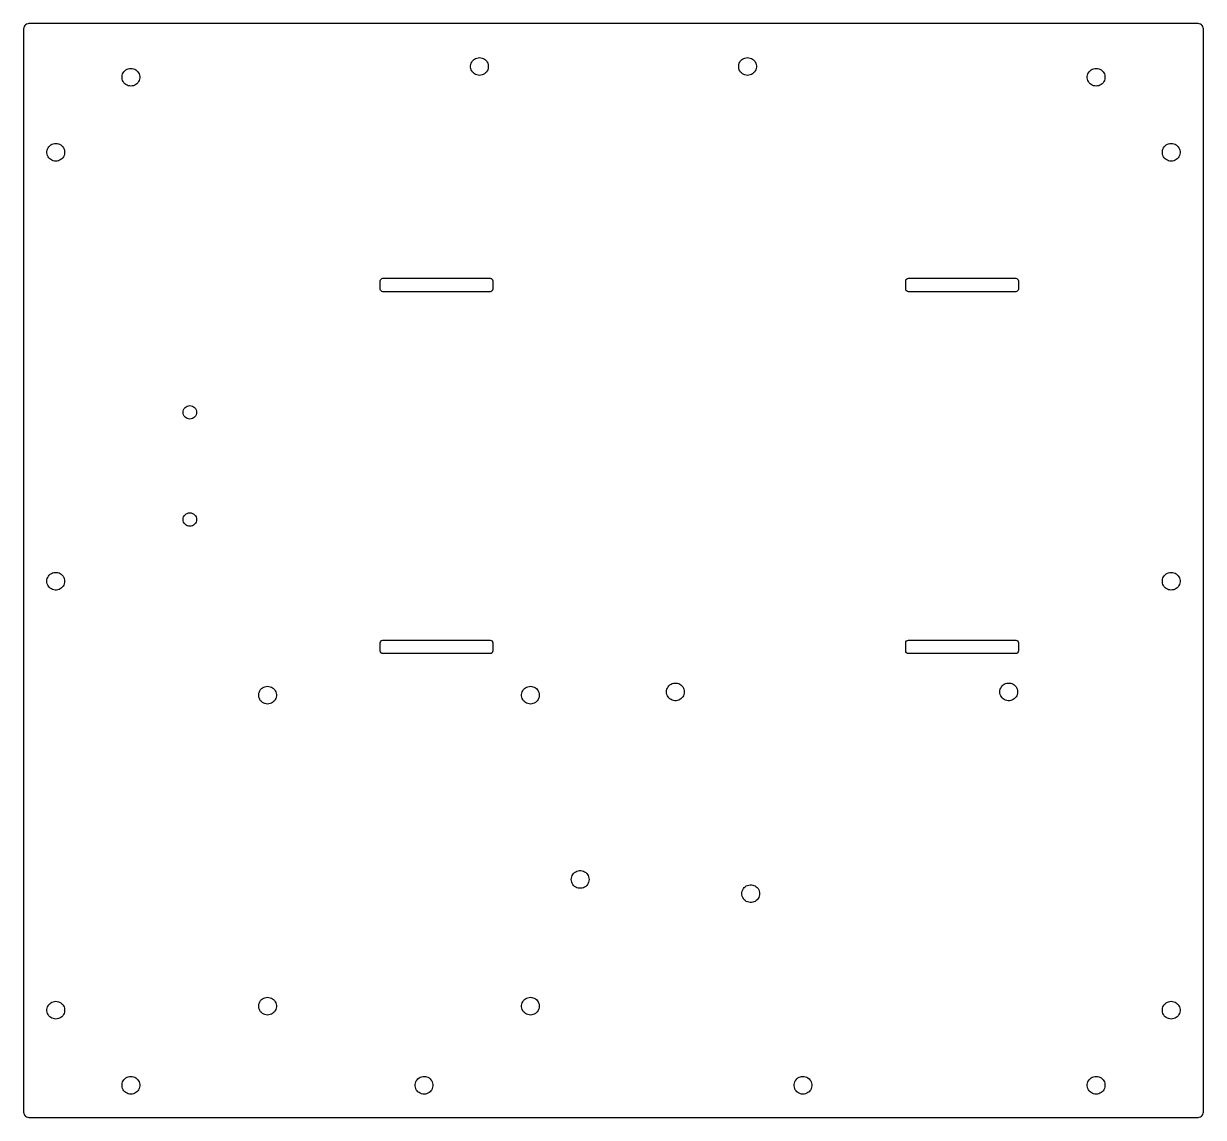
# Model space of a CAD drawing. Header units: metres. Extents: x -110 to 110, y -102 to 102.
import ezdxf

# ---------------------------------------------------------------- set-up
doc = ezdxf.new("R2010")
doc.units = ezdxf.units.M

msp = doc.modelspace()

# ---------------------------------------------------------------- linework, layer by layer
for p, q in [((-109.975, 101.223), (-110, 101)), ((-109.901, 101.434), (-109.975, 101.223)), ((-109.782, 101.623), (-109.901, 101.434)), ((-109.623, 101.782), (-109.782, 101.623)), ((-109.434, 101.901), (-109.623, 101.782)), ((-109.223, 101.975), (-109.434, 101.901)), ((-109, 102), (-109.223, 101.975)), ((109, 102), (-109, 102)), ((109.223, 101.975), (109, 102)), ((109.434, 101.901), (109.223, 101.975)), ((109.623, 101.782), (109.434, 101.901)), ((109.782, 101.623), (109.623, 101.782)), ((109.901, 101.434), (109.782, 101.623)), ((109.975, 101.223), (109.901, 101.434)), ((110, 101), (109.975, 101.223)), ((-110, 101), (-110, -101)), ((110, -101), (110, 101)), ((-26.6131, 94.3682), (-26.5403, 94.6045)), ((-26.5403, 94.6045), (-26.433, 94.8273)), ((-26.433, 94.8273), (-26.2936, 95.0316)), ((-26.2936, 95.0316), (-26.1254, 95.2129)), ((-26.1254, 95.2129), (-25.9321, 95.3671)), ((-25.9321, 95.3671), (-25.7179, 95.4908)), ((-25.7179, 95.4908), (-25.4877, 95.5811)), ((-25.4877, 95.5811), (-25.2466, 95.6361)), ((-25.2466, 95.6361), (-25, 95.6546)), ((-25, 95.6546), (-24.7534, 95.6361)), ((-24.7534, 95.6361), (-24.5123, 95.5811)), ((-24.5123, 95.5811), (-24.2821, 95.4908)), ((-24.2821, 95.4908), (-24.0679, 95.3671)), ((-24.0679, 95.3671), (-23.8746, 95.2129)), ((-23.8746, 95.2129), (-23.7064, 95.0316)), ((-23.7064, 95.0316), (-23.5671, 94.8273)), ((-23.5671, 94.8273), (-23.4598, 94.6045)), ((-23.4598, 94.6045), (-23.3869, 94.3682)), ((23.3869, 94.3682), (23.4597, 94.6045)), ((23.4597, 94.6045), (23.567, 94.8273)), ((23.567, 94.8273), (23.7064, 95.0316)), ((23.7064, 95.0316), (23.8746, 95.2129)), ((23.8746, 95.2129), (24.0679, 95.3671)), ((24.0679, 95.3671), (24.2821, 95.4908)), ((24.2821, 95.4908), (24.5123, 95.5811)), ((24.5123, 95.5811), (24.7534, 95.6361)), ((24.7534, 95.6361), (25, 95.6546)), ((25, 95.6546), (25.2466, 95.6361)), ((25.2466, 95.6361), (25.4877, 95.5811)), ((25.4877, 95.5811), (25.7179, 95.4908)), ((25.7179, 95.4908), (25.9321, 95.3671)), ((25.9321, 95.3671), (26.1254, 95.2129)), ((26.1254, 95.2129), (26.2936, 95.0316)), ((26.2936, 95.0316), (26.4329, 94.8273)), ((26.4329, 94.8273), (26.5402, 94.6045)), ((26.5402, 94.6045), (26.6131, 94.3682)), ((-91.6131, 92.3682), (-91.5403, 92.6045)), ((-91.5403, 92.6045), (-91.433, 92.8273)), ((-91.433, 92.8273), (-91.2936, 93.0316)), ((-91.2936, 93.0316), (-91.1254, 93.2129)), ((-91.1254, 93.2129), (-90.9321, 93.3671)), ((-90.9321, 93.3671), (-90.7179, 93.4908)), ((-90.7179, 93.4908), (-90.4877, 93.5811)), ((-90.4877, 93.5811), (-90.2466, 93.6361)), ((-90.2466, 93.6361), (-90, 93.6546)), ((-90, 93.6546), (-89.7534, 93.6361)), ((-89.7534, 93.6361), (-89.5123, 93.5811)), ((-89.5123, 93.5811), (-89.2821, 93.4908)), ((-89.2821, 93.4908), (-89.0679, 93.3671)), ((-89.0679, 93.3671), (-88.8746, 93.2129)), ((-88.8746, 93.2129), (-88.7064, 93.0316)), ((-88.7064, 93.0316), (-88.5671, 92.8273)), ((-88.5671, 92.8273), (-88.4598, 92.6045)), ((-88.4598, 92.6045), (-88.3869, 92.3682)), ((-26.65, 94.1236), (-26.6131, 94.3682)), ((-26.65, 93.8763), (-26.65, 94.1236)), ((-26.6131, 93.6318), (-26.65, 93.8763)), ((-26.5403, 93.3955), (-26.6131, 93.6318)), ((-26.433, 93.1727), (-26.5403, 93.3955)), ((-26.2936, 92.9684), (-26.433, 93.1727)), ((-26.1254, 92.7871), (-26.2936, 92.9684)), ((-25.9321, 92.6329), (-26.1254, 92.7871)), ((-25.7179, 92.5092), (-25.9321, 92.6329)), ((-25.4877, 92.4189), (-25.7179, 92.5092)), ((-25.2466, 92.3638), (-25.4877, 92.4189)), ((-24.5123, 92.4189), (-24.7534, 92.3638)), ((-24.2821, 92.5092), (-24.5123, 92.4189)), ((-24.0679, 92.6329), (-24.2821, 92.5092)), ((-23.8746, 92.7871), (-24.0679, 92.6329)), ((-23.7064, 92.9684), (-23.8746, 92.7871)), ((-23.5671, 93.1727), (-23.7064, 92.9684)), ((-23.4598, 93.3955), (-23.5671, 93.1727)), ((-23.3869, 93.6318), (-23.4598, 93.3955)), ((-23.3869, 94.3682), (-23.35, 94.1236)), ((-23.35, 93.8763), (-23.3869, 93.6318)), ((-23.35, 94.1236), (-23.35, 93.8763)), ((23.35, 94.1236), (23.3869, 94.3682)), ((23.35, 93.8763), (23.35, 94.1236)), ((23.3869, 93.6318), (23.35, 93.8763)), ((23.4597, 93.3955), (23.3869, 93.6318)), ((23.567, 93.1727), (23.4597, 93.3955)), ((23.7064, 92.9684), (23.567, 93.1727)), ((23.8746, 92.7871), (23.7064, 92.9684)), ((24.0679, 92.6329), (23.8746, 92.7871)), ((24.2821, 92.5092), (24.0679, 92.6329)), ((24.5123, 92.4189), (24.2821, 92.5092)), ((24.7534, 92.3638), (24.5123, 92.4189)), ((25.4877, 92.4189), (25.2466, 92.3638)), ((25.7179, 92.5092), (25.4877, 92.4189)), ((25.9321, 92.6329), (25.7179, 92.5092)), ((26.1254, 92.7871), (25.9321, 92.6329)), ((26.2936, 92.9684), (26.1254, 92.7871)), ((26.4329, 93.1727), (26.2936, 92.9684)), ((26.5402, 93.3955), (26.4329, 93.1727)), ((26.6131, 93.6318), (26.5402, 93.3955)), ((26.6131, 94.3682), (26.65, 94.1236)), ((26.65, 93.8763), (26.6131, 93.6318)), ((26.65, 94.1236), (26.65, 93.8763)), ((88.3869, 92.3682), (88.4597, 92.6045)), ((88.4597, 92.6045), (88.567, 92.8273)), ((88.567, 92.8273), (88.7064, 93.0316)), ((88.7064, 93.0316), (88.8746, 93.2129)), ((88.8746, 93.2129), (89.0679, 93.3671)), ((89.0679, 93.3671), (89.2821, 93.4908)), ((89.2821, 93.4908), (89.5123, 93.5811)), ((89.5123, 93.5811), (89.7534, 93.6361)), ((89.7534, 93.6361), (90, 93.6546)), ((90, 93.6546), (90.2466, 93.6361)), ((90.2466, 93.6361), (90.4877, 93.5811)), ((90.4877, 93.5811), (90.7179, 93.4908)), ((90.7179, 93.4908), (90.9321, 93.3671)), ((90.9321, 93.3671), (91.1254, 93.2129)), ((91.1254, 93.2129), (91.2936, 93.0316)), ((91.2936, 93.0316), (91.4329, 92.8273)), ((91.4329, 92.8273), (91.5402, 92.6045)), ((91.5402, 92.6045), (91.6131, 92.3682)), ((-91.65, 92.1236), (-91.6131, 92.3682)), ((-91.65, 91.8763), (-91.65, 92.1236)), ((-91.6131, 91.6318), (-91.65, 91.8763)), ((-91.5403, 91.3955), (-91.6131, 91.6318)), ((-91.433, 91.1727), (-91.5403, 91.3955)), ((-91.2936, 90.9684), (-91.433, 91.1727)), ((-91.1254, 90.7871), (-91.2936, 90.9684)), ((-90.9321, 90.6329), (-91.1254, 90.7871)), ((-90.7179, 90.5092), (-90.9321, 90.6329)), ((-90.4877, 90.4189), (-90.7179, 90.5092)), ((-90.2466, 90.3638), (-90.4877, 90.4189)), ((-90, 90.3454), (-90.2466, 90.3638)), ((-89.7534, 90.3638), (-90, 90.3454)), ((-89.5123, 90.4189), (-89.7534, 90.3638)), ((-89.2821, 90.5092), (-89.5123, 90.4189)), ((-89.0679, 90.6329), (-89.2821, 90.5092)), ((-88.8746, 90.7871), (-89.0679, 90.6329)), ((-88.7064, 90.9684), (-88.8746, 90.7871)), ((-88.5671, 91.1727), (-88.7064, 90.9684)), ((-88.4598, 91.3955), (-88.5671, 91.1727)), ((-88.3869, 91.6318), (-88.4598, 91.3955)), ((-88.3869, 92.3682), (-88.35, 92.1236)), ((-88.35, 91.8763), (-88.3869, 91.6318)), ((-88.35, 92.1236), (-88.35, 91.8763)), ((-25, 92.3454), (-25.2466, 92.3638)), ((-24.7534, 92.3638), (-25, 92.3454)), ((25, 92.3454), (24.7534, 92.3638)), ((25.2466, 92.3638), (25, 92.3454)), ((88.35, 92.1236), (88.3869, 92.3682)), ((88.35, 91.8763), (88.35, 92.1236)), ((88.3869, 91.6318), (88.35, 91.8763)), ((88.4597, 91.3955), (88.3869, 91.6318)), ((88.567, 91.1727), (88.4597, 91.3955)), ((88.7064, 90.9684), (88.567, 91.1727)), ((88.8746, 90.7871), (88.7064, 90.9684)), ((89.0679, 90.6329), (88.8746, 90.7871)), ((89.2821, 90.5092), (89.0679, 90.6329)), ((89.5123, 90.4189), (89.2821, 90.5092)), ((89.7534, 90.3638), (89.5123, 90.4189)), ((90, 90.3454), (89.7534, 90.3638)), ((90.2466, 90.3638), (90, 90.3454)), ((90.4877, 90.4189), (90.2466, 90.3638)), ((90.7179, 90.5092), (90.4877, 90.4189)), ((90.9321, 90.6329), (90.7179, 90.5092)), ((91.1254, 90.7871), (90.9321, 90.6329)), ((91.2936, 90.9684), (91.1254, 90.7871)), ((91.4329, 91.1727), (91.2936, 90.9684)), ((91.5402, 91.3955), (91.4329, 91.1727)), ((91.6131, 91.6318), (91.5402, 91.3955)), ((91.6131, 92.3682), (91.65, 92.1236)), ((91.65, 91.8763), (91.6131, 91.6318)), ((91.65, 92.1236), (91.65, 91.8763)), ((-105.294, 79.0316), (-105.125, 79.2129)), ((-105.125, 79.2129), (-104.932, 79.3671)), ((-104.932, 79.3671), (-104.718, 79.4908)), ((-104.718, 79.4908), (-104.488, 79.5811)), ((-104.488, 79.5811), (-104.247, 79.6361)), ((-104.247, 79.6361), (-104, 79.6546)), ((-104, 79.6546), (-103.753, 79.6361)), ((-103.753, 79.6361), (-103.512, 79.5811)), ((-103.512, 79.5811), (-103.282, 79.4908)), ((-103.282, 79.4908), (-103.068, 79.3671)), ((-103.068, 79.3671), (-102.875, 79.2129)), ((-102.875, 79.2129), (-102.706, 79.0316)), ((102.706, 79.0316), (102.875, 79.2129)), ((102.875, 79.2129), (103.068, 79.3671)), ((103.068, 79.3671), (103.282, 79.4908)), ((103.282, 79.4908), (103.512, 79.5811)), ((103.512, 79.5811), (103.753, 79.6361)), ((103.753, 79.6361), (104, 79.6546)), ((104, 79.6546), (104.247, 79.6361)), ((104.247, 79.6361), (104.488, 79.5811)), ((104.488, 79.5811), (104.718, 79.4908)), ((104.718, 79.4908), (104.932, 79.3671)), ((104.932, 79.3671), (105.125, 79.2129)), ((105.125, 79.2129), (105.294, 79.0316)), ((-105.65, 78.1236), (-105.613, 78.3682)), ((-105.65, 77.8763), (-105.65, 78.1236)), ((-105.613, 77.6318), (-105.65, 77.8763)), ((-105.613, 78.3682), (-105.54, 78.6045)), ((-105.54, 77.3955), (-105.613, 77.6318)), ((-105.54, 78.6045), (-105.433, 78.8273)), ((-105.433, 77.1727), (-105.54, 77.3955)), ((-105.433, 78.8273), (-105.294, 79.0316)), ((-105.294, 76.9684), (-105.433, 77.1727)), ((-102.706, 79.0316), (-102.567, 78.8273)), ((-102.567, 77.1727), (-102.706, 76.9684)), ((-102.567, 78.8273), (-102.46, 78.6045)), ((-102.46, 77.3955), (-102.567, 77.1727)), ((-102.46, 78.6045), (-102.387, 78.3682)), ((-102.387, 77.6318), (-102.46, 77.3955)), ((-102.387, 78.3682), (-102.35, 78.1236)), ((-102.35, 77.8763), (-102.387, 77.6318)), ((-102.35, 78.1236), (-102.35, 77.8763)), ((102.35, 78.1236), (102.387, 78.3682)), ((102.35, 77.8763), (102.35, 78.1236)), ((102.387, 77.6318), (102.35, 77.8763)), ((102.387, 78.3682), (102.46, 78.6045)), ((102.46, 77.3955), (102.387, 77.6318)), ((102.46, 78.6045), (102.567, 78.8273)), ((102.567, 77.1727), (102.46, 77.3955)), ((102.567, 78.8273), (102.706, 79.0316)), ((102.706, 76.9684), (102.567, 77.1727)), ((105.294, 79.0316), (105.433, 78.8273)), ((105.433, 77.1727), (105.294, 76.9684)), ((105.433, 78.8273), (105.54, 78.6045)), ((105.54, 77.3955), (105.433, 77.1727)), ((105.54, 78.6045), (105.613, 78.3682)), ((105.613, 77.6318), (105.54, 77.3955)), ((105.613, 78.3682), (105.65, 78.1236)), ((105.65, 77.8763), (105.613, 77.6318)), ((105.65, 78.1236), (105.65, 77.8763)), ((-105.125, 76.7871), (-105.294, 76.9684)), ((-104.932, 76.6329), (-105.125, 76.7871)), ((-104.718, 76.5092), (-104.932, 76.6329)), ((-104.488, 76.4189), (-104.718, 76.5092)), ((-104.247, 76.3638), (-104.488, 76.4189)), ((-104, 76.3454), (-104.247, 76.3638)), ((-103.753, 76.3638), (-104, 76.3454)), ((-103.512, 76.4189), (-103.753, 76.3638)), ((-103.282, 76.5092), (-103.512, 76.4189)), ((-103.068, 76.6329), (-103.282, 76.5092)), ((-102.875, 76.7871), (-103.068, 76.6329)), ((-102.706, 76.9684), (-102.875, 76.7871)), ((102.875, 76.7871), (102.706, 76.9684)), ((103.068, 76.6329), (102.875, 76.7871)), ((103.282, 76.5092), (103.068, 76.6329)), ((103.512, 76.4189), (103.282, 76.5092)), ((103.753, 76.3638), (103.512, 76.4189)), ((104, 76.3454), (103.753, 76.3638)), ((104.247, 76.3638), (104, 76.3454)), ((104.488, 76.4189), (104.247, 76.3638)), ((104.718, 76.5092), (104.488, 76.4189)), ((104.932, 76.6329), (104.718, 76.5092)), ((105.125, 76.7871), (104.932, 76.6329)), ((105.294, 76.9684), (105.125, 76.7871)), ((-43.5, 54), (-43.4619, 54.1913)), ((-43.5, 52.5), (-43.5, 54)), ((-43.4619, 54.1913), (-43.3535, 54.3535)), ((-43.3535, 54.3535), (-43.1913, 54.4619)), ((-43.1913, 54.4619), (-43, 54.5)), ((-43, 54.5), (-23, 54.5)), ((-23, 54.5), (-22.8087, 54.4619)), ((-22.8087, 54.4619), (-22.6465, 54.3535)), ((-22.6465, 54.3535), (-22.5381, 54.1913)), ((-22.5381, 54.1913), (-22.5, 54)), ((-22.5, 54), (-22.5, 52.5)), ((54.5, 54), (54.5381, 54.1913)), ((54.5, 52.5), (54.5, 54)), ((54.5381, 54.1913), (54.6465, 54.3535)), ((54.6465, 54.3535), (54.8087, 54.4619)), ((54.8087, 54.4619), (55, 54.5)), ((55, 54.5), (75, 54.5)), ((75, 54.5), (75.1913, 54.4619)), ((75.1913, 54.4619), (75.3535, 54.3535)), ((75.3535, 54.3535), (75.4619, 54.1913)), ((75.4619, 54.1913), (75.5, 54)), ((75.5, 54), (75.5, 52.5)), ((-43.4619, 52.3087), (-43.5, 52.5)), ((-43.3535, 52.1465), (-43.4619, 52.3087)), ((-43.1913, 52.0381), (-43.3535, 52.1465)), ((-43, 52), (-43.1913, 52.0381)), ((-23, 52), (-43, 52)), ((-22.8087, 52.0381), (-23, 52)), ((-22.6465, 52.1465), (-22.8087, 52.0381)), ((-22.5381, 52.3087), (-22.6465, 52.1465)), ((-22.5, 52.5), (-22.5381, 52.3087)), ((54.5381, 52.3087), (54.5, 52.5)), ((54.6465, 52.1465), (54.5381, 52.3087)), ((54.8087, 52.0381), (54.6465, 52.1465)), ((55, 52), (54.8087, 52.0381)), ((75, 52), (55, 52)), ((75.1913, 52.0381), (75, 52)), ((75.3535, 52.1465), (75.1913, 52.0381)), ((75.4619, 52.3087), (75.3535, 52.1465)), ((75.5, 52.5), (75.4619, 52.3087)), ((-80.256, 29.5), (-80.2319, 29.745)), ((-80.2319, 29.2549), (-80.256, 29.5)), ((-80.2319, 29.745), (-80.1604, 29.9807)), ((-80.1604, 29.0193), (-80.2319, 29.2549)), ((-80.1604, 29.9807), (-80.0444, 30.1978)), ((-80.0444, 28.8022), (-80.1604, 29.0193)), ((-80.0444, 30.1978), (-79.8882, 30.3882)), ((-79.8882, 28.6118), (-80.0444, 28.8022)), ((-79.8882, 30.3882), (-79.6978, 30.5444)), ((-79.6978, 28.4556), (-79.8882, 28.6118)), ((-79.6978, 30.5444), (-79.4807, 30.6604)), ((-79.4807, 30.6604), (-79.245, 30.7319)), ((-79.245, 30.7319), (-79, 30.756)), ((-79, 30.756), (-78.755, 30.7319)), ((-78.755, 30.7319), (-78.5193, 30.6604)), ((-78.5193, 30.6604), (-78.3022, 30.5444)), ((-78.3022, 30.5444), (-78.1118, 30.3882)), ((-78.1118, 28.6118), (-78.3022, 28.4556)), ((-78.1118, 30.3882), (-77.9556, 30.1978)), ((-77.9556, 28.8022), (-78.1118, 28.6118)), ((-77.9556, 30.1978), (-77.8396, 29.9807)), ((-77.8396, 29.0193), (-77.9556, 28.8022)), ((-77.8396, 29.9807), (-77.7681, 29.745)), ((-77.7681, 29.2549), (-77.8396, 29.0193)), ((-77.7681, 29.745), (-77.744, 29.5)), ((-77.744, 29.5), (-77.7681, 29.2549)), ((-79.4807, 28.3396), (-79.6978, 28.4556)), ((-79.245, 28.2681), (-79.4807, 28.3396)), ((-79, 28.2439), (-79.245, 28.2681)), ((-78.755, 28.2681), (-79, 28.2439)), ((-78.5193, 28.3396), (-78.755, 28.2681)), ((-78.3022, 28.4556), (-78.5193, 28.3396)), ((-80.256, 9.5), (-80.2319, 9.74506)), ((-80.2319, 9.25496), (-80.256, 9.5)), ((-80.2319, 9.74506), (-80.1604, 9.98068)), ((-80.1604, 9.01933), (-80.2319, 9.25496)), ((-80.1604, 9.98068), (-80.0444, 10.1978)), ((-80.0444, 8.80219), (-80.1604, 9.01933)), ((-80.0444, 10.1978), (-79.8882, 10.3882)), ((-79.8882, 8.61185), (-80.0444, 8.80219)), ((-79.8882, 10.3882), (-79.6978, 10.5444)), ((-79.6978, 10.5444), (-79.4807, 10.6604)), ((-79.4807, 10.6604), (-79.245, 10.7319)), ((-79.245, 10.7319), (-79, 10.7561)), ((-79, 10.7561), (-78.755, 10.7319)), ((-78.755, 10.7319), (-78.5193, 10.6604)), ((-78.5193, 10.6604), (-78.3022, 10.5444)), ((-78.3022, 10.5444), (-78.1118, 10.3882)), ((-78.1118, 10.3882), (-77.9556, 10.1978)), ((-77.9556, 8.80219), (-78.1118, 8.61185)), ((-77.9556, 10.1978), (-77.8396, 9.98068)), ((-77.8396, 9.01933), (-77.9556, 8.80219)), ((-77.8396, 9.98068), (-77.7681, 9.74506)), ((-77.7681, 9.25496), (-77.8396, 9.01933)), ((-77.7681, 9.74506), (-77.744, 9.5)), ((-77.744, 9.5), (-77.7681, 9.25496)), ((-79.6978, 8.45564), (-79.8882, 8.61185)), ((-79.4807, 8.33957), (-79.6978, 8.45564)), ((-79.245, 8.2681), (-79.4807, 8.33957)), ((-79, 8.24396), (-79.245, 8.2681)), ((-78.755, 8.2681), (-79, 8.24396)), ((-78.5193, 8.33957), (-78.755, 8.2681)), ((-78.3022, 8.45564), (-78.5193, 8.33957)), ((-78.1118, 8.61185), (-78.3022, 8.45564)), ((-105.655, -2), (-105.636, -1.7534)), ((-105.636, -2.24661), (-105.655, -2)), ((-105.636, -1.7534), (-105.581, -1.5123)), ((-105.581, -1.5123), (-105.491, -1.28209)), ((-105.491, -1.28209), (-105.367, -1.06792)), ((-105.367, -1.06792), (-105.213, -0.87457)), ((-105.213, -0.87457), (-105.032, -0.70637)), ((-105.032, -0.70637), (-104.827, -0.56706)), ((-104.827, -0.56706), (-104.605, -0.45976)), ((-104.605, -0.45976), (-104.368, -0.38687)), ((-104.368, -0.38687), (-104.124, -0.35001)), ((-104.124, -0.35001), (-103.876, -0.35001)), ((-103.876, -0.35001), (-103.632, -0.38687)), ((-103.632, -0.38687), (-103.396, -0.45976)), ((-103.396, -0.45976), (-103.173, -0.56706)), ((-103.173, -0.56706), (-102.968, -0.70637)), ((-102.968, -0.70637), (-102.787, -0.87457)), ((-102.787, -0.87457), (-102.633, -1.06792)), ((-102.633, -1.06792), (-102.509, -1.28209)), ((-102.509, -1.28209), (-102.419, -1.5123)), ((-102.419, -1.5123), (-102.364, -1.7534)), ((-102.364, -1.7534), (-102.345, -2)), ((-102.345, -2), (-102.364, -2.24661)), ((102.35, -1.87636), (102.387, -1.63182)), ((102.35, -2.12366), (102.35, -1.87636)), ((102.387, -2.36819), (102.35, -2.12366)), ((102.387, -1.63182), (102.46, -1.39551)), ((102.46, -1.39551), (102.567, -1.1727)), ((102.567, -1.1727), (102.706, -0.96837)), ((102.706, -0.96837), (102.875, -0.78708)), ((102.875, -0.78708), (103.068, -0.63289)), ((103.068, -0.63289), (103.282, -0.50925)), ((103.282, -0.50925), (103.512, -0.41888)), ((103.512, -0.41888), (103.753, -0.36386)), ((103.753, -0.36386), (104, -0.34538)), ((104, -0.34538), (104.247, -0.36386)), ((104.247, -0.36386), (104.488, -0.41888)), ((104.488, -0.41888), (104.718, -0.50925)), ((104.718, -0.50925), (104.932, -0.63289)), ((104.932, -0.63289), (105.125, -0.78708)), ((105.125, -0.78708), (105.294, -0.96837)), ((105.294, -0.96837), (105.433, -1.1727)), ((105.433, -1.1727), (105.54, -1.39551)), ((105.54, -1.39551), (105.613, -1.63182)), ((105.613, -1.63182), (105.65, -1.87636)), ((105.65, -2.12366), (105.613, -2.36819)), ((105.65, -1.87636), (105.65, -2.12366)), ((-105.581, -2.48772), (-105.636, -2.24661)), ((-105.491, -2.71793), (-105.581, -2.48772)), ((-105.367, -2.9321), (-105.491, -2.71793)), ((-105.213, -3.12544), (-105.367, -2.9321)), ((-105.032, -3.29364), (-105.213, -3.12544)), ((-104.827, -3.43295), (-105.032, -3.29364)), ((-104.605, -3.54025), (-104.827, -3.43295)), ((-104.368, -3.61314), (-104.605, -3.54025)), ((-104.124, -3.65001), (-104.368, -3.61314)), ((-103.876, -3.65001), (-104.124, -3.65001)), ((-103.632, -3.61314), (-103.876, -3.65001)), ((-103.396, -3.54025), (-103.632, -3.61314)), ((-103.173, -3.43295), (-103.396, -3.54025)), ((-102.968, -3.29364), (-103.173, -3.43295)), ((-102.787, -3.12544), (-102.968, -3.29364)), ((-102.633, -2.9321), (-102.787, -3.12544)), ((-102.509, -2.71793), (-102.633, -2.9321)), ((-102.419, -2.48772), (-102.509, -2.71793)), ((-102.364, -2.24661), (-102.419, -2.48772)), ((102.46, -2.60451), (102.387, -2.36819)), ((102.567, -2.82732), (102.46, -2.60451)), ((102.706, -3.03165), (102.567, -2.82732)), ((102.875, -3.21294), (102.706, -3.03165)), ((103.068, -3.36713), (102.875, -3.21294)), ((103.282, -3.49077), (103.068, -3.36713)), ((103.512, -3.58113), (103.282, -3.49077)), ((103.753, -3.63615), (103.512, -3.58113)), ((104, -3.65463), (103.753, -3.63615)), ((104.247, -3.63615), (104, -3.65463)), ((104.488, -3.58113), (104.247, -3.63615)), ((104.718, -3.49077), (104.488, -3.58113)), ((104.932, -3.36713), (104.718, -3.49077)), ((105.125, -3.21294), (104.932, -3.36713)), ((105.294, -3.03165), (105.125, -3.21294)), ((105.433, -2.82732), (105.294, -3.03165)), ((105.54, -2.60451), (105.433, -2.82732)), ((105.613, -2.36819), (105.54, -2.60451)), ((-43.4619, -13.3087), (-43.3535, -13.1465)), ((-43.3535, -13.1465), (-43.1913, -13.0381)), ((-43.1913, -13.0381), (-43, -13)), ((-43, -13), (-23, -13)), ((-23, -13), (-22.8087, -13.0381)), ((-22.8087, -13.0381), (-22.6465, -13.1465)), ((-22.6465, -13.1465), (-22.5381, -13.3087)), ((54.5381, -13.3087), (54.6465, -13.1465)), ((54.6465, -13.1465), (54.8087, -13.0381)), ((54.8087, -13.0381), (55, -13)), ((55, -13), (75, -13)), ((75, -13), (75.1913, -13.0381)), ((75.1913, -13.0381), (75.3535, -13.1465)), ((75.3535, -13.1465), (75.4619, -13.3087)), ((-43.5, -13.5), (-43.4619, -13.3087)), ((-43.5, -15), (-43.5, -13.5)), ((-43.4619, -15.1913), (-43.5, -15)), ((-43.3535, -15.3535), (-43.4619, -15.1913)), ((-43.1913, -15.4619), (-43.3535, -15.3535)), ((-22.6465, -15.3535), (-22.8087, -15.4619)), ((-22.5381, -15.1913), (-22.6465, -15.3535)), ((-22.5381, -13.3087), (-22.5, -13.5)), ((-22.5, -15), (-22.5381, -15.1913)), ((-22.5, -13.5), (-22.5, -15)), ((54.5, -13.5), (54.5381, -13.3087)), ((54.5, -15), (54.5, -13.5)), ((54.5381, -15.1913), (54.5, -15)), ((54.6465, -15.3535), (54.5381, -15.1913)), ((54.8087, -15.4619), (54.6465, -15.3535)), ((75.3535, -15.3535), (75.1913, -15.4619)), ((75.4619, -15.1913), (75.3535, -15.3535)), ((75.4619, -13.3087), (75.5, -13.5)), ((75.5, -15), (75.4619, -15.1913)), ((75.5, -13.5), (75.5, -15)), ((-43, -15.5), (-43.1913, -15.4619)), ((-23, -15.5), (-43, -15.5)), ((-22.8087, -15.4619), (-23, -15.5)), ((55, -15.5), (54.8087, -15.4619)), ((75, -15.5), (55, -15.5)), ((75.1913, -15.4619), (75, -15.5)), ((-65.6254, -22.0371), (-65.4321, -21.8829)), ((-65.4321, -21.8829), (-65.2179, -21.7592)), ((-65.2179, -21.7592), (-64.9877, -21.6689)), ((-64.9877, -21.6689), (-64.7466, -21.6139)), ((-64.7466, -21.6139), (-64.5, -21.5954)), ((-64.5, -21.5954), (-64.2534, -21.6139)), ((-64.2534, -21.6139), (-64.0123, -21.6689)), ((-64.0123, -21.6689), (-63.7821, -21.7592)), ((-63.7821, -21.7592), (-63.5679, -21.8829)), ((-63.5679, -21.8829), (-63.3746, -22.0371)), ((-16.6254, -22.0371), (-16.4321, -21.8829)), ((-16.4321, -21.8829), (-16.2179, -21.7592)), ((-16.2179, -21.7592), (-15.9877, -21.6689)), ((-15.9877, -21.6689), (-15.7466, -21.6139)), ((-15.7466, -21.6139), (-15.5, -21.5954)), ((-15.5, -21.5954), (-15.2534, -21.6139)), ((-15.2534, -21.6139), (-15.0123, -21.6689)), ((-15.0123, -21.6689), (-14.7821, -21.7592)), ((-14.7821, -21.7592), (-14.5679, -21.8829)), ((-14.5679, -21.8829), (-14.3746, -22.0371)), ((9.96889, -22.1523), (10.0592, -21.9221)), ((10.0592, -21.9221), (10.1829, -21.7079)), ((10.1829, -21.7079), (10.3371, -21.5146)), ((10.3371, -21.5146), (10.5184, -21.3464)), ((10.5184, -21.3464), (10.7227, -21.2071)), ((10.7227, -21.2071), (10.9455, -21.0998)), ((10.9455, -21.0998), (11.1818, -21.0269)), ((11.1818, -21.0269), (11.4264, -20.99)), ((11.4264, -20.99), (11.6737, -20.99)), ((11.6737, -20.99), (11.9182, -21.0269)), ((11.9182, -21.0269), (12.1545, -21.0998)), ((12.1545, -21.0998), (12.3773, -21.2071)), ((12.3773, -21.2071), (12.5816, -21.3464)), ((12.5816, -21.3464), (12.7629, -21.5146)), ((12.7629, -21.5146), (12.9171, -21.7079)), ((12.9171, -21.7079), (13.0408, -21.9221)), ((13.0408, -21.9221), (13.1311, -22.1523)), ((72.1189, -22.1523), (72.2092, -21.9221)), ((72.2092, -21.9221), (72.3329, -21.7079)), ((72.3329, -21.7079), (72.4871, -21.5146)), ((72.4871, -21.5146), (72.6684, -21.3464)), ((72.6684, -21.3464), (72.8727, -21.2071)), ((72.8727, -21.2071), (73.0955, -21.0998)), ((73.0955, -21.0998), (73.3318, -21.0269)), ((73.3318, -21.0269), (73.5763, -20.99)), ((73.5763, -20.99), (73.8236, -20.99)), ((73.8236, -20.99), (74.0682, -21.0269)), ((74.0682, -21.0269), (74.3045, -21.0998)), ((74.3045, -21.0998), (74.5273, -21.2071)), ((74.5273, -21.2071), (74.7316, -21.3464)), ((74.7316, -21.3464), (74.9129, -21.5146)), ((74.9129, -21.5146), (75.0671, -21.7079)), ((75.0671, -21.7079), (75.1908, -21.9221)), ((75.1908, -21.9221), (75.2811, -22.1523)), ((-66.15, -23.1264), (-66.1131, -22.8818)), ((-66.15, -23.3737), (-66.15, -23.1264)), ((-66.1131, -23.6182), (-66.15, -23.3737)), ((-66.1131, -22.8818), (-66.0402, -22.6455)), ((-66.0402, -23.8545), (-66.1131, -23.6182)), ((-66.0402, -22.6455), (-65.9329, -22.4227)), ((-65.9329, -24.0773), (-66.0402, -23.8545)), ((-65.9329, -22.4227), (-65.7936, -22.2184)), ((-65.7936, -24.2816), (-65.9329, -24.0773)), ((-65.7936, -22.2184), (-65.6254, -22.0371)), ((-63.3746, -22.0371), (-63.2064, -22.2184)), ((-63.2064, -22.2184), (-63.067, -22.4227)), ((-63.067, -24.0773), (-63.2064, -24.2816)), ((-63.067, -22.4227), (-62.9597, -22.6455)), ((-62.9597, -23.8545), (-63.067, -24.0773)), ((-62.9597, -22.6455), (-62.8869, -22.8818)), ((-62.8869, -23.6182), (-62.9597, -23.8545)), ((-62.8869, -22.8818), (-62.85, -23.1264)), ((-62.85, -23.3737), (-62.8869, -23.6182)), ((-62.85, -23.1264), (-62.85, -23.3737)), ((-17.15, -23.1264), (-17.1131, -22.8818)), ((-17.15, -23.3737), (-17.15, -23.1264)), ((-17.1131, -23.6182), (-17.15, -23.3737)), ((-17.1131, -22.8818), (-17.0403, -22.6455)), ((-17.0403, -23.8545), (-17.1131, -23.6182)), ((-17.0403, -22.6455), (-16.933, -22.4227)), ((-16.933, -24.0773), (-17.0403, -23.8545)), ((-16.933, -22.4227), (-16.7936, -22.2184)), ((-16.7936, -24.2816), (-16.933, -24.0773)), ((-16.7936, -22.2184), (-16.6254, -22.0371)), ((-14.3746, -22.0371), (-14.2064, -22.2184)), ((-14.2064, -22.2184), (-14.0671, -22.4227)), ((-14.0671, -24.0773), (-14.2064, -24.2816)), ((-14.0671, -22.4227), (-13.9598, -22.6455)), ((-13.9598, -23.8545), (-14.0671, -24.0773)), ((-13.9598, -22.6455), (-13.8869, -22.8818)), ((-13.8869, -23.6182), (-13.9598, -23.8545)), ((-13.8869, -22.8818), (-13.85, -23.1264)), ((-13.85, -23.3737), (-13.8869, -23.6182)), ((-13.85, -23.1264), (-13.85, -23.3737)), ((9.89539, -22.64), (9.91386, -22.3934)), ((9.91386, -22.8866), (9.89539, -22.64)), ((9.91386, -22.3934), (9.96889, -22.1523)), ((9.96889, -23.1277), (9.91386, -22.8866)), ((10.0592, -23.3579), (9.96889, -23.1277)), ((10.1829, -23.5721), (10.0592, -23.3579)), ((10.3371, -23.7654), (10.1829, -23.5721)), ((10.5184, -23.9336), (10.3371, -23.7654)), ((10.7227, -24.073), (10.5184, -23.9336)), ((10.9455, -24.1803), (10.7227, -24.073)), ((11.1818, -24.2531), (10.9455, -24.1803)), ((12.1545, -24.1803), (11.9182, -24.2531)), ((12.3773, -24.073), (12.1545, -24.1803)), ((12.5816, -23.9336), (12.3773, -24.073)), ((12.7629, -23.7654), (12.5816, -23.9336)), ((12.9171, -23.5721), (12.7629, -23.7654)), ((13.0408, -23.3579), (12.9171, -23.5721)), ((13.1311, -23.1277), (13.0408, -23.3579)), ((13.1311, -22.1523), (13.1862, -22.3934)), ((13.1862, -22.8866), (13.1311, -23.1277)), ((13.1862, -22.3934), (13.2046, -22.64)), ((13.2046, -22.64), (13.1862, -22.8866)), ((72.0454, -22.64), (72.0638, -22.3934)), ((72.0638, -22.8866), (72.0454, -22.64)), ((72.0638, -22.3934), (72.1189, -22.1523)), ((72.1189, -23.1277), (72.0638, -22.8866)), ((72.2092, -23.3579), (72.1189, -23.1277)), ((72.3329, -23.5721), (72.2092, -23.3579)), ((72.4871, -23.7654), (72.3329, -23.5721)), ((72.6684, -23.9336), (72.4871, -23.7654)), ((72.8727, -24.073), (72.6684, -23.9336)), ((73.0955, -24.1803), (72.8727, -24.073)), ((73.3318, -24.2531), (73.0955, -24.1803)), ((74.3045, -24.1803), (74.0682, -24.2531)), ((74.5273, -24.073), (74.3045, -24.1803)), ((74.7316, -23.9336), (74.5273, -24.073)), ((74.9129, -23.7654), (74.7316, -23.9336)), ((75.0671, -23.5721), (74.9129, -23.7654)), ((75.1908, -23.3579), (75.0671, -23.5721)), ((75.2811, -23.1277), (75.1908, -23.3579)), ((75.2811, -22.1523), (75.3361, -22.3934)), ((75.3361, -22.8866), (75.2811, -23.1277)), ((75.3361, -22.3934), (75.3546, -22.64)), ((75.3546, -22.64), (75.3361, -22.8866)), ((-65.6254, -24.4629), (-65.7936, -24.2816)), ((-65.4321, -24.6171), (-65.6254, -24.4629)), ((-65.2179, -24.7408), (-65.4321, -24.6171)), ((-64.9877, -24.8311), (-65.2179, -24.7408)), ((-64.7466, -24.8862), (-64.9877, -24.8311)), ((-64.5, -24.9046), (-64.7466, -24.8862)), ((-64.2534, -24.8862), (-64.5, -24.9046)), ((-64.0123, -24.8311), (-64.2534, -24.8862)), ((-63.7821, -24.7408), (-64.0123, -24.8311)), ((-63.5679, -24.6171), (-63.7821, -24.7408)), ((-63.3746, -24.4629), (-63.5679, -24.6171)), ((-63.2064, -24.2816), (-63.3746, -24.4629)), ((-16.6254, -24.4629), (-16.7936, -24.2816)), ((-16.4321, -24.6171), (-16.6254, -24.4629)), ((-16.2179, -24.7408), (-16.4321, -24.6171)), ((-15.9877, -24.8311), (-16.2179, -24.7408)), ((-15.7466, -24.8862), (-15.9877, -24.8311)), ((-15.5, -24.9046), (-15.7466, -24.8862)), ((-15.2534, -24.8862), (-15.5, -24.9046)), ((-15.0123, -24.8311), (-15.2534, -24.8862)), ((-14.7821, -24.7408), (-15.0123, -24.8311)), ((-14.5679, -24.6171), (-14.7821, -24.7408)), ((-14.3746, -24.4629), (-14.5679, -24.6171)), ((-14.2064, -24.2816), (-14.3746, -24.4629)), ((11.4264, -24.29), (11.1818, -24.2531)), ((11.6737, -24.29), (11.4264, -24.29)), ((11.9182, -24.2531), (11.6737, -24.29)), ((73.5763, -24.29), (73.3318, -24.2531)), ((73.8236, -24.29), (73.5763, -24.29)), ((74.0682, -24.2531), (73.8236, -24.29)), ((-7.85114, -57.3734), (-7.79611, -57.1323)), ((-7.79611, -57.1323), (-7.70576, -56.9021)), ((-7.70576, -56.9021), (-7.58211, -56.6879)), ((-7.58211, -56.6879), (-7.42792, -56.4946)), ((-7.42792, -56.4946), (-7.24663, -56.3264)), ((-7.24663, -56.3264), (-7.04231, -56.187)), ((-7.04231, -56.187), (-6.81949, -56.0797)), ((-6.81949, -56.0797), (-6.58318, -56.0069)), ((-6.58318, -56.0069), (-6.33864, -55.97)), ((-6.33864, -55.97), (-6.09134, -55.97)), ((-6.09134, -55.97), (-5.8468, -56.0069)), ((-5.8468, -56.0069), (-5.61049, -56.0797)), ((-5.61049, -56.0797), (-5.38768, -56.187)), ((-5.38768, -56.187), (-5.18335, -56.3264)), ((-5.18335, -56.3264), (-5.00206, -56.4946)), ((-5.00206, -56.4946), (-4.84787, -56.6879)), ((-4.84787, -56.6879), (-4.72423, -56.9021)), ((-4.72423, -56.9021), (-4.63388, -57.1323)), ((-4.63388, -57.1323), (-4.57884, -57.3734)), ((-7.86961, -57.62), (-7.85114, -57.3734)), ((-7.85114, -57.8666), (-7.86961, -57.62)), ((-7.79611, -58.1077), (-7.85114, -57.8666)), ((-7.70576, -58.3379), (-7.79611, -58.1077)), ((-7.58211, -58.5521), (-7.70576, -58.3379)), ((-7.42792, -58.7454), (-7.58211, -58.5521)), ((-7.24663, -58.9136), (-7.42792, -58.7454)), ((-7.04231, -59.0529), (-7.24663, -58.9136)), ((-6.81949, -59.1602), (-7.04231, -59.0529)), ((-6.58318, -59.2331), (-6.81949, -59.1602)), ((-6.33864, -59.27), (-6.58318, -59.2331)), ((-6.09134, -59.27), (-6.33864, -59.27)), ((-5.8468, -59.2331), (-6.09134, -59.27)), ((-5.61049, -59.1602), (-5.8468, -59.2331)), ((-5.38768, -59.0529), (-5.61049, -59.1602)), ((-5.18335, -58.9136), (-5.38768, -59.0529)), ((-5.00206, -58.7454), (-5.18335, -58.9136)), ((-4.84787, -58.5521), (-5.00206, -58.7454)), ((-4.72423, -58.3379), (-4.84787, -58.5521)), ((-4.63388, -58.1077), (-4.72423, -58.3379)), ((-4.57884, -57.8666), (-4.63388, -58.1077)), ((-4.57884, -57.3734), (-4.56036, -57.62)), ((-4.56036, -57.62), (-4.57884, -57.8666)), ((24.0942, -59.5521), (24.2179, -59.3379)), ((24.2179, -59.3379), (24.3721, -59.1446)), ((24.3721, -59.1446), (24.5534, -58.9763)), ((24.5534, -58.9763), (24.7577, -58.837)), ((24.7577, -58.837), (24.9805, -58.7297)), ((24.9805, -58.7297), (25.2168, -58.6568)), ((25.2168, -58.6568), (25.4614, -58.62)), ((25.4614, -58.62), (25.7087, -58.62)), ((25.7087, -58.62), (25.9532, -58.6568)), ((25.9532, -58.6568), (26.1895, -58.7297)), ((26.1895, -58.7297), (26.4123, -58.837)), ((26.4123, -58.837), (26.6167, -58.9763)), ((26.6167, -58.9763), (26.7979, -59.1446)), ((26.7979, -59.1446), (26.9521, -59.3379)), ((26.9521, -59.3379), (27.0758, -59.5521)), ((23.9304, -60.27), (23.9489, -60.0234)), ((23.9489, -60.5166), (23.9304, -60.27)), ((23.9489, -60.0234), (24.0039, -59.7823)), ((24.0039, -60.7577), (23.9489, -60.5166)), ((24.0039, -59.7823), (24.0942, -59.5521)), ((24.0942, -60.9879), (24.0039, -60.7577)), ((24.2179, -61.2021), (24.0942, -60.9879)), ((24.3721, -61.3954), (24.2179, -61.2021)), ((24.5534, -61.5636), (24.3721, -61.3954)), ((24.7577, -61.7029), (24.5534, -61.5636)), ((26.6167, -61.5636), (26.4123, -61.7029)), ((26.7979, -61.3954), (26.6167, -61.5636)), ((26.9521, -61.2021), (26.7979, -61.3954)), ((27.0758, -60.9879), (26.9521, -61.2021)), ((27.0758, -59.5521), (27.1661, -59.7823)), ((27.1661, -60.7577), (27.0758, -60.9879)), ((27.1661, -59.7823), (27.2212, -60.0234)), ((27.2212, -60.5166), (27.1661, -60.7577)), ((27.2212, -60.0234), (27.2396, -60.27)), ((27.2396, -60.27), (27.2212, -60.5166)), ((24.9805, -61.8102), (24.7577, -61.7029)), ((25.2168, -61.8831), (24.9805, -61.8102)), ((25.4614, -61.92), (25.2168, -61.8831)), ((25.7087, -61.92), (25.4614, -61.92)), ((25.9532, -61.8831), (25.7087, -61.92)), ((26.1895, -61.8102), (25.9532, -61.8831)), ((26.4123, -61.7029), (26.1895, -61.8102)), ((-105.613, -81.6318), (-105.54, -81.3955)), ((-105.54, -81.3955), (-105.433, -81.1727)), ((-105.433, -81.1727), (-105.294, -80.9684)), ((-105.294, -80.9684), (-105.125, -80.7871)), ((-105.125, -80.7871), (-104.932, -80.6329)), ((-104.932, -80.6329), (-104.718, -80.5092)), ((-104.718, -80.5092), (-104.488, -80.4189)), ((-104.488, -80.4189), (-104.247, -80.3639)), ((-104.247, -80.3639), (-104, -80.3454)), ((-104, -80.3454), (-103.753, -80.3639)), ((-103.753, -80.3639), (-103.512, -80.4189)), ((-103.512, -80.4189), (-103.282, -80.5092)), ((-103.282, -80.5092), (-103.068, -80.6329)), ((-103.068, -80.6329), (-102.875, -80.7871)), ((-102.875, -80.7871), (-102.706, -80.9684)), ((-102.706, -80.9684), (-102.567, -81.1727)), ((-102.567, -81.1727), (-102.46, -81.3955)), ((-102.46, -81.3955), (-102.387, -81.6318)), ((-66.15, -81.1263), (-66.1131, -80.8818)), ((-66.15, -81.3736), (-66.15, -81.1263)), ((-66.1131, -81.6182), (-66.15, -81.3736)), ((-66.1131, -80.8818), (-66.0402, -80.6455)), ((-66.0402, -80.6455), (-65.9329, -80.4227)), ((-65.9329, -80.4227), (-65.7936, -80.2184)), ((-65.7936, -80.2184), (-65.6254, -80.0371)), ((-65.6254, -80.0371), (-65.4321, -79.8829)), ((-65.4321, -79.8829), (-65.2179, -79.7592)), ((-65.2179, -79.7592), (-64.9877, -79.6689)), ((-64.9877, -79.6689), (-64.7466, -79.6138)), ((-64.7466, -79.6138), (-64.5, -79.5954)), ((-64.5, -79.5954), (-64.2534, -79.6138)), ((-64.2534, -79.6138), (-64.0123, -79.6689)), ((-64.0123, -79.6689), (-63.7821, -79.7592)), ((-63.7821, -79.7592), (-63.5679, -79.8829)), ((-63.5679, -79.8829), (-63.3746, -80.0371)), ((-63.3746, -80.0371), (-63.2064, -80.2184)), ((-63.2064, -80.2184), (-63.067, -80.4227)), ((-63.067, -80.4227), (-62.9597, -80.6455)), ((-62.9597, -80.6455), (-62.8869, -80.8818)), ((-62.8869, -80.8818), (-62.85, -81.1263)), ((-62.85, -81.3736), (-62.8869, -81.6182)), ((-62.85, -81.1263), (-62.85, -81.3736)), ((-17.15, -81.1263), (-17.1131, -80.8818)), ((-17.15, -81.3736), (-17.15, -81.1263)), ((-17.1131, -81.6182), (-17.15, -81.3736)), ((-17.1131, -80.8818), (-17.0403, -80.6455)), ((-17.0403, -80.6455), (-16.933, -80.4227)), ((-16.933, -80.4227), (-16.7936, -80.2184)), ((-16.7936, -80.2184), (-16.6254, -80.0371)), ((-16.6254, -80.0371), (-16.4321, -79.8829)), ((-16.4321, -79.8829), (-16.2179, -79.7592)), ((-16.2179, -79.7592), (-15.9877, -79.6689)), ((-15.9877, -79.6689), (-15.7466, -79.6138)), ((-15.7466, -79.6138), (-15.5, -79.5954)), ((-15.5, -79.5954), (-15.2534, -79.6138)), ((-15.2534, -79.6138), (-15.0123, -79.6689)), ((-15.0123, -79.6689), (-14.7821, -79.7592)), ((-14.7821, -79.7592), (-14.5679, -79.8829)), ((-14.5679, -79.8829), (-14.3746, -80.0371)), ((-14.3746, -80.0371), (-14.2064, -80.2184)), ((-14.2064, -80.2184), (-14.0671, -80.4227)), ((-14.0671, -80.4227), (-13.9598, -80.6455)), ((-13.9598, -80.6455), (-13.8869, -80.8818)), ((-13.8869, -80.8818), (-13.85, -81.1263)), ((-13.85, -81.3736), (-13.8869, -81.6182)), ((-13.85, -81.1263), (-13.85, -81.3736)), ((102.387, -81.6318), (102.46, -81.3955)), ((102.46, -81.3955), (102.567, -81.1727)), ((102.567, -81.1727), (102.706, -80.9684)), ((102.706, -80.9684), (102.875, -80.7871)), ((102.875, -80.7871), (103.068, -80.6329)), ((103.068, -80.6329), (103.282, -80.5092)), ((103.282, -80.5092), (103.512, -80.4189)), ((103.512, -80.4189), (103.753, -80.3639)), ((103.753, -80.3639), (104, -80.3454)), ((104, -80.3454), (104.247, -80.3639)), ((104.247, -80.3639), (104.488, -80.4189)), ((104.488, -80.4189), (104.718, -80.5092)), ((104.718, -80.5092), (104.932, -80.6329)), ((104.932, -80.6329), (105.125, -80.7871)), ((105.125, -80.7871), (105.294, -80.9684)), ((105.294, -80.9684), (105.433, -81.1727)), ((105.433, -81.1727), (105.54, -81.3955)), ((105.54, -81.3955), (105.613, -81.6318)), ((-105.65, -81.8764), (-105.613, -81.6318)), ((-105.65, -82.1237), (-105.65, -81.8764)), ((-105.613, -82.3682), (-105.65, -82.1237)), ((-105.54, -82.6045), (-105.613, -82.3682)), ((-105.433, -82.8273), (-105.54, -82.6045)), ((-105.294, -83.0316), (-105.433, -82.8273)), ((-105.125, -83.2129), (-105.294, -83.0316)), ((-104.932, -83.3671), (-105.125, -83.2129)), ((-104.718, -83.4908), (-104.932, -83.3671)), ((-104.488, -83.5811), (-104.718, -83.4908)), ((-104.247, -83.6362), (-104.488, -83.5811)), ((-103.512, -83.5811), (-103.753, -83.6362)), ((-103.282, -83.4908), (-103.512, -83.5811)), ((-103.068, -83.3671), (-103.282, -83.4908)), ((-102.875, -83.2129), (-103.068, -83.3671)), ((-102.706, -83.0316), (-102.875, -83.2129)), ((-102.567, -82.8273), (-102.706, -83.0316)), ((-102.46, -82.6045), (-102.567, -82.8273)), ((-102.387, -82.3682), (-102.46, -82.6045)), ((-102.387, -81.6318), (-102.35, -81.8764)), ((-102.35, -82.1237), (-102.387, -82.3682)), ((-102.35, -81.8764), (-102.35, -82.1237)), ((-66.0402, -81.8545), (-66.1131, -81.6182)), ((-65.9329, -82.0773), (-66.0402, -81.8545)), ((-65.7936, -82.2816), (-65.9329, -82.0773)), ((-65.6254, -82.4629), (-65.7936, -82.2816)), ((-65.4321, -82.6171), (-65.6254, -82.4629)), ((-65.2179, -82.7408), (-65.4321, -82.6171)), ((-64.9877, -82.8311), (-65.2179, -82.7408)), ((-64.7466, -82.8861), (-64.9877, -82.8311)), ((-64.5, -82.9046), (-64.7466, -82.8861)), ((-64.2534, -82.8861), (-64.5, -82.9046)), ((-64.0123, -82.8311), (-64.2534, -82.8861)), ((-63.7821, -82.7408), (-64.0123, -82.8311)), ((-63.5679, -82.6171), (-63.7821, -82.7408)), ((-63.3746, -82.4629), (-63.5679, -82.6171)), ((-63.2064, -82.2816), (-63.3746, -82.4629)), ((-63.067, -82.0773), (-63.2064, -82.2816)), ((-62.9597, -81.8545), (-63.067, -82.0773)), ((-62.8869, -81.6182), (-62.9597, -81.8545)), ((-17.0403, -81.8545), (-17.1131, -81.6182)), ((-16.933, -82.0773), (-17.0403, -81.8545)), ((-16.7936, -82.2816), (-16.933, -82.0773)), ((-16.6254, -82.4629), (-16.7936, -82.2816)), ((-16.4321, -82.6171), (-16.6254, -82.4629)), ((-16.2179, -82.7408), (-16.4321, -82.6171)), ((-15.9877, -82.8311), (-16.2179, -82.7408)), ((-15.7466, -82.8861), (-15.9877, -82.8311)), ((-15.5, -82.9046), (-15.7466, -82.8861)), ((-15.2534, -82.8861), (-15.5, -82.9046)), ((-15.0123, -82.8311), (-15.2534, -82.8861)), ((-14.7821, -82.7408), (-15.0123, -82.8311)), ((-14.5679, -82.6171), (-14.7821, -82.7408)), ((-14.3746, -82.4629), (-14.5679, -82.6171)), ((-14.2064, -82.2816), (-14.3746, -82.4629)), ((-14.0671, -82.0773), (-14.2064, -82.2816)), ((-13.9598, -81.8545), (-14.0671, -82.0773)), ((-13.8869, -81.6182), (-13.9598, -81.8545)), ((102.35, -81.8764), (102.387, -81.6318)), ((102.35, -82.1237), (102.35, -81.8764)), ((102.387, -82.3682), (102.35, -82.1237)), ((102.46, -82.6045), (102.387, -82.3682)), ((102.567, -82.8273), (102.46, -82.6045)), ((102.706, -83.0316), (102.567, -82.8273)), ((102.875, -83.2129), (102.706, -83.0316)), ((103.068, -83.3671), (102.875, -83.2129)), ((103.282, -83.4908), (103.068, -83.3671)), ((103.512, -83.5811), (103.282, -83.4908)), ((103.753, -83.6362), (103.512, -83.5811)), ((104.488, -83.5811), (104.247, -83.6362)), ((104.718, -83.4908), (104.488, -83.5811)), ((104.932, -83.3671), (104.718, -83.4908)), ((105.125, -83.2129), (104.932, -83.3671)), ((105.294, -83.0316), (105.125, -83.2129)), ((105.433, -82.8273), (105.294, -83.0316)), ((105.54, -82.6045), (105.433, -82.8273)), ((105.613, -82.3682), (105.54, -82.6045)), ((105.613, -81.6318), (105.65, -81.8764)), ((105.65, -82.1237), (105.613, -82.3682)), ((105.65, -81.8764), (105.65, -82.1237)), ((-104, -83.6546), (-104.247, -83.6362)), ((-103.753, -83.6362), (-104, -83.6546)), ((104, -83.6546), (103.753, -83.6362)), ((104.247, -83.6362), (104, -83.6546)), ((-90.9321, -94.6329), (-90.7179, -94.5092)), ((-90.7179, -94.5092), (-90.4877, -94.4189)), ((-90.4877, -94.4189), (-90.2466, -94.3639)), ((-90.2466, -94.3639), (-90, -94.3454)), ((-90, -94.3454), (-89.7534, -94.3639)), ((-89.7534, -94.3639), (-89.5123, -94.4189)), ((-89.5123, -94.4189), (-89.2821, -94.5092)), ((-89.2821, -94.5092), (-89.0679, -94.6329)), ((-36.2654, -94.6329), (-36.0513, -94.5092)), ((-36.0513, -94.5092), (-35.821, -94.4189)), ((-35.821, -94.4189), (-35.58, -94.3639)), ((-35.58, -94.3639), (-35.3333, -94.3454)), ((-35.3333, -94.3454), (-35.0867, -94.3639)), ((-35.0867, -94.3639), (-34.8456, -94.4189)), ((-34.8456, -94.4189), (-34.6154, -94.5092)), ((-34.6154, -94.5092), (-34.4013, -94.6329)), ((34.4012, -94.6329), (34.6154, -94.5092)), ((34.6154, -94.5092), (34.8456, -94.4189)), ((34.8456, -94.4189), (35.0867, -94.3639)), ((35.0867, -94.3639), (35.3333, -94.3454)), ((35.3333, -94.3454), (35.5799, -94.3639)), ((35.5799, -94.3639), (35.821, -94.4189)), ((35.821, -94.4189), (36.0512, -94.5092)), ((36.0512, -94.5092), (36.2654, -94.6329)), ((89.0679, -94.6329), (89.2821, -94.5092)), ((89.2821, -94.5092), (89.5123, -94.4189)), ((89.5123, -94.4189), (89.7534, -94.3639)), ((89.7534, -94.3639), (90, -94.3454)), ((90, -94.3454), (90.2466, -94.3639)), ((90.2466, -94.3639), (90.4877, -94.4189)), ((90.4877, -94.4189), (90.7179, -94.5092)), ((90.7179, -94.5092), (90.9321, -94.6329)), ((-91.65, -95.8764), (-91.6131, -95.6318)), ((-91.65, -96.1237), (-91.65, -95.8764)), ((-91.6131, -96.3682), (-91.65, -96.1237)), ((-91.6131, -95.6318), (-91.5403, -95.3955)), ((-91.5403, -96.6045), (-91.6131, -96.3682)), ((-91.5403, -95.3955), (-91.433, -95.1727)), ((-91.433, -96.8273), (-91.5403, -96.6045)), ((-91.433, -95.1727), (-91.2936, -94.9684)), ((-91.2936, -94.9684), (-91.1254, -94.7871)), ((-91.1254, -94.7871), (-90.9321, -94.6329)), ((-89.0679, -94.6329), (-88.8746, -94.7871)), ((-88.8746, -94.7871), (-88.7064, -94.9684)), ((-88.7064, -94.9684), (-88.5671, -95.1727)), ((-88.5671, -95.1727), (-88.4598, -95.3955)), ((-88.4598, -96.6045), (-88.5671, -96.8273)), ((-88.4598, -95.3955), (-88.3869, -95.6318)), ((-88.3869, -96.3682), (-88.4598, -96.6045)), ((-88.3869, -95.6318), (-88.35, -95.8764)), ((-88.35, -96.1237), (-88.3869, -96.3682)), ((-88.35, -95.8764), (-88.35, -96.1237)), ((-36.9833, -95.8764), (-36.9465, -95.6318)), ((-36.9833, -96.1237), (-36.9833, -95.8764)), ((-36.9465, -96.3682), (-36.9833, -96.1237)), ((-36.9465, -95.6318), (-36.8736, -95.3955)), ((-36.8736, -96.6045), (-36.9465, -96.3682)), ((-36.8736, -95.3955), (-36.7663, -95.1727)), ((-36.7663, -96.8273), (-36.8736, -96.6045)), ((-36.7663, -95.1727), (-36.627, -94.9684)), ((-36.627, -94.9684), (-36.4588, -94.7871)), ((-36.4588, -94.7871), (-36.2654, -94.6329)), ((-34.4013, -94.6329), (-34.2079, -94.7871)), ((-34.2079, -94.7871), (-34.0397, -94.9684)), ((-34.0397, -94.9684), (-33.9004, -95.1727)), ((-33.9004, -95.1727), (-33.7931, -95.3955)), ((-33.7931, -96.6045), (-33.9004, -96.8273)), ((-33.7931, -95.3955), (-33.7202, -95.6318)), ((-33.7202, -96.3682), (-33.7931, -96.6045)), ((-33.7202, -95.6318), (-33.6833, -95.8764)), ((-33.6833, -96.1237), (-33.7202, -96.3682)), ((-33.6833, -95.8764), (-33.6833, -96.1237)), ((33.6833, -95.8764), (33.7202, -95.6318)), ((33.6833, -96.1237), (33.6833, -95.8764)), ((33.7202, -96.3682), (33.6833, -96.1237)), ((33.7202, -95.6318), (33.7931, -95.3955)), ((33.7931, -96.6045), (33.7202, -96.3682)), ((33.7931, -95.3955), (33.9004, -95.1727)), ((33.9004, -96.8273), (33.7931, -96.6045)), ((33.9004, -95.1727), (34.0397, -94.9684)), ((34.0397, -94.9684), (34.2079, -94.7871)), ((34.2079, -94.7871), (34.4012, -94.6329)), ((36.2654, -94.6329), (36.4588, -94.7871)), ((36.4588, -94.7871), (36.627, -94.9684)), ((36.627, -94.9684), (36.7663, -95.1727)), ((36.7663, -95.1727), (36.8736, -95.3955)), ((36.8736, -96.6045), (36.7663, -96.8273)), ((36.8736, -95.3955), (36.9465, -95.6318)), ((36.9465, -96.3682), (36.8736, -96.6045)), ((36.9465, -95.6318), (36.9833, -95.8764)), ((36.9833, -96.1237), (36.9465, -96.3682)), ((36.9833, -95.8764), (36.9833, -96.1237)), ((88.35, -95.8764), (88.3869, -95.6318)), ((88.35, -96.1237), (88.35, -95.8764)), ((88.3869, -96.3682), (88.35, -96.1237)), ((88.3869, -95.6318), (88.4597, -95.3955)), ((88.4597, -96.6045), (88.3869, -96.3682)), ((88.4597, -95.3955), (88.567, -95.1727)), ((88.567, -96.8273), (88.4597, -96.6045)), ((88.567, -95.1727), (88.7064, -94.9684)), ((88.7064, -94.9684), (88.8746, -94.7871)), ((88.8746, -94.7871), (89.0679, -94.6329)), ((90.9321, -94.6329), (91.1254, -94.7871)), ((91.1254, -94.7871), (91.2936, -94.9684)), ((91.2936, -94.9684), (91.4329, -95.1727)), ((91.4329, -95.1727), (91.5402, -95.3955)), ((91.5402, -96.6045), (91.4329, -96.8273)), ((91.5402, -95.3955), (91.6131, -95.6318)), ((91.6131, -96.3682), (91.5402, -96.6045)), ((91.6131, -95.6318), (91.65, -95.8764)), ((91.65, -96.1237), (91.6131, -96.3682)), ((91.65, -95.8764), (91.65, -96.1237)), ((-91.2936, -97.0316), (-91.433, -96.8273)), ((-91.1254, -97.2129), (-91.2936, -97.0316)), ((-90.9321, -97.3671), (-91.1254, -97.2129)), ((-90.7179, -97.4908), (-90.9321, -97.3671)), ((-90.4877, -97.5811), (-90.7179, -97.4908)), ((-90.2466, -97.6362), (-90.4877, -97.5811)), ((-90, -97.6546), (-90.2466, -97.6362)), ((-89.7534, -97.6362), (-90, -97.6546)), ((-89.5123, -97.5811), (-89.7534, -97.6362)), ((-89.2821, -97.4908), (-89.5123, -97.5811)), ((-89.0679, -97.3671), (-89.2821, -97.4908)), ((-88.8746, -97.2129), (-89.0679, -97.3671)), ((-88.7064, -97.0316), (-88.8746, -97.2129)), ((-88.5671, -96.8273), (-88.7064, -97.0316)), ((-36.627, -97.0316), (-36.7663, -96.8273)), ((-36.4588, -97.2129), (-36.627, -97.0316)), ((-36.2654, -97.3671), (-36.4588, -97.2129)), ((-36.0513, -97.4908), (-36.2654, -97.3671)), ((-35.821, -97.5811), (-36.0513, -97.4908)), ((-35.58, -97.6362), (-35.821, -97.5811)), ((-35.3333, -97.6546), (-35.58, -97.6362)), ((-35.0867, -97.6362), (-35.3333, -97.6546)), ((-34.8456, -97.5811), (-35.0867, -97.6362)), ((-34.6154, -97.4908), (-34.8456, -97.5811)), ((-34.4013, -97.3671), (-34.6154, -97.4908)), ((-34.2079, -97.2129), (-34.4013, -97.3671)), ((-34.0397, -97.0316), (-34.2079, -97.2129)), ((-33.9004, -96.8273), (-34.0397, -97.0316)), ((34.0397, -97.0316), (33.9004, -96.8273)), ((34.2079, -97.2129), (34.0397, -97.0316)), ((34.4012, -97.3671), (34.2079, -97.2129)), ((34.6154, -97.4908), (34.4012, -97.3671)), ((34.8456, -97.5811), (34.6154, -97.4908)), ((35.0867, -97.6362), (34.8456, -97.5811)), ((35.3333, -97.6546), (35.0867, -97.6362)), ((35.5799, -97.6362), (35.3333, -97.6546)), ((35.821, -97.5811), (35.5799, -97.6362)), ((36.0512, -97.4908), (35.821, -97.5811)), ((36.2654, -97.3671), (36.0512, -97.4908)), ((36.4588, -97.2129), (36.2654, -97.3671)), ((36.627, -97.0316), (36.4588, -97.2129)), ((36.7663, -96.8273), (36.627, -97.0316)), ((88.7064, -97.0316), (88.567, -96.8273)), ((88.8746, -97.2129), (88.7064, -97.0316)), ((89.0679, -97.3671), (88.8746, -97.2129)), ((89.2821, -97.4908), (89.0679, -97.3671)), ((89.5123, -97.5811), (89.2821, -97.4908)), ((89.7534, -97.6362), (89.5123, -97.5811)), ((90, -97.6546), (89.7534, -97.6362)), ((90.2466, -97.6362), (90, -97.6546)), ((90.4877, -97.5811), (90.2466, -97.6362)), ((90.7179, -97.4908), (90.4877, -97.5811)), ((90.9321, -97.3671), (90.7179, -97.4908)), ((91.1254, -97.2129), (90.9321, -97.3671)), ((91.2936, -97.0316), (91.1254, -97.2129)), ((91.4329, -96.8273), (91.2936, -97.0316)), ((-110, -101), (-109.975, -101.223)), ((109.975, -101.223), (110, -101)), ((-109.975, -101.223), (-109.901, -101.434)), ((-109.901, -101.434), (-109.782, -101.623)), ((-109.782, -101.623), (-109.623, -101.782)), ((-109.623, -101.782), (-109.434, -101.901)), ((-109.434, -101.901), (-109.223, -101.975)), ((-109.223, -101.975), (-109, -102)), ((-109, -102), (109, -102)), ((109, -102), (109.223, -101.975)), ((109.223, -101.975), (109.434, -101.901)), ((109.434, -101.901), (109.623, -101.782)), ((109.623, -101.782), (109.782, -101.623)), ((109.782, -101.623), (109.901, -101.434)), ((109.901, -101.434), (109.975, -101.223))]:
    msp.add_line(p, q)

doc.saveas('drawing.dxf')
